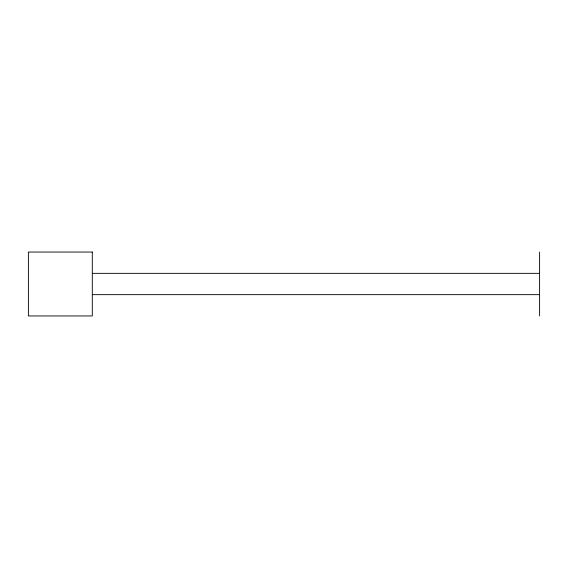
<?xml version="1.0" encoding="UTF-8"?>
<svg xmlns="http://www.w3.org/2000/svg" width="568" height="568" viewBox="0 0 568 568"><rect width="100%" height="100%" fill="white"/><g stroke="black" fill="none" stroke-linecap="round" stroke-linejoin="round"><path stroke-width="0.85" d="M92.3 273.35L539.6 273.35M92.3 294.65L539.6 294.65M539.6 252.05L539.6 315.95M92.3 252.05L28.4 252.05L28.4 315.95L92.3 315.95L92.3 252.05"/></g></svg>
